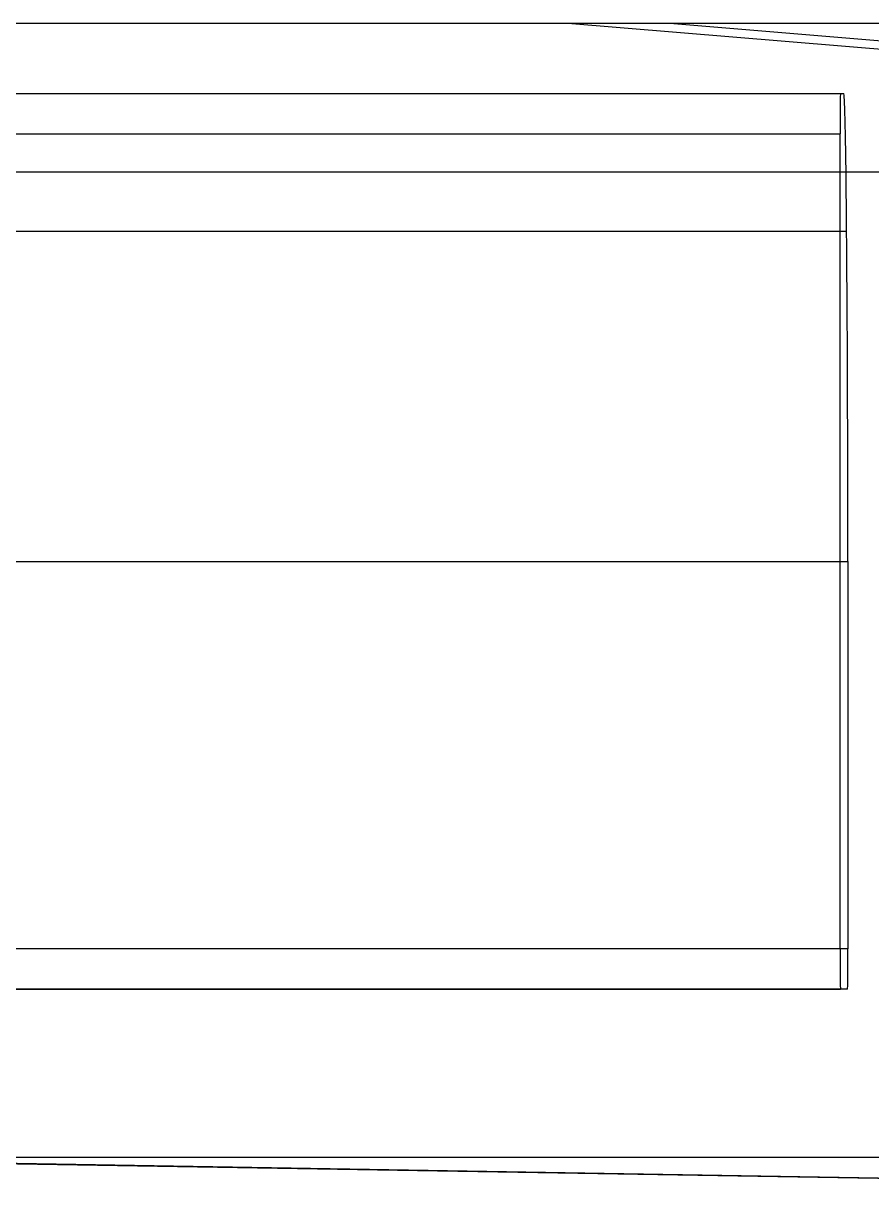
# Model space of a CAD drawing. Extents: x 0 to 233, y 0 to 414.
# Drawn here: x 90.13 to 100.63, y 91.95 to 106.51 of the extents above; entities that cross this region are included whole.
import ezdxf

# ---------------------------------------------------------------- set-up
doc = ezdxf.new("R2010")
doc.units = 0
doc.layers.add('-15N-THT. THIẾT BỊ ĐÓNG MỞ', color=40, linetype='CONTINUOUS')

# ---------------------------------------------------------------- blocks, each defined once
blk = doc.blocks.new('06 - N - SC VSD CHIẾU HÔNG ATV630U75~D11N4')
at = {"layer": '-15N-THT. THIẾT BỊ ĐÓNG MỞ'}
for p, q in [((-107.873, -100.44), (-200.189, -100.44)), ((-107.873, -102.795), (-136.133, -100.44)), ((-107.873, -102.684), (-134.872, -100.44)), ((-147.672, -101.308), (-132.759, -101.308)), ((-147.63, -101.308), (-132.717, -101.308)), ((-132.715, -101.313), (-132.717, -101.308)), ((-132.713, -101.328), (-132.715, -101.313)), ((-132.711, -101.353), (-132.713, -101.328)), ((-132.709, -101.388), (-132.711, -101.353)), ((-132.707, -101.432), (-132.709, -101.388)), ((-132.705, -101.486), (-132.707, -101.432)), ((-132.703, -101.55), (-132.705, -101.486)), ((-132.701, -101.623), (-132.703, -101.55)), ((-132.699, -101.706), (-132.701, -101.623)), ((-132.697, -101.798), (-132.699, -101.706)), ((-147.676, -101.805), (-132.764, -101.805)), ((-132.764, -111.9), (-132.764, -101.805)), ((-132.695, -101.899), (-132.697, -101.798)), ((-132.693, -102.009), (-132.695, -101.899)), ((-132.692, -102.128), (-132.693, -102.009)), ((-132.69, -102.255), (-132.692, -102.128)), ((-107.873, -102.282), (-200.23, -102.282)), ((-132.688, -102.39), (-132.69, -102.255)), ((-132.686, -102.534), (-132.688, -102.39)), ((-132.685, -102.686), (-132.686, -102.534)), ((-132.683, -102.845), (-132.685, -102.686)), ((-132.682, -103.011), (-132.683, -102.845)), ((-147.594, -103.011), (-132.682, -103.011)), ((-132.68, -103.184), (-132.682, -103.011)), ((-132.679, -103.363), (-132.68, -103.184)), ((-132.678, -103.549), (-132.679, -103.363)), ((-132.676, -103.741), (-132.678, -103.549)), ((-132.675, -103.938), (-132.676, -103.741)), ((-132.674, -104.141), (-132.675, -103.938)), ((-132.673, -104.349), (-132.674, -104.141)), ((-132.672, -104.562), (-132.673, -104.349)), ((-132.671, -104.778), (-132.672, -104.562)), ((-132.67, -104.999), (-132.671, -104.778)), ((-132.67, -105.224), (-132.67, -104.999)), ((-132.669, -105.451), (-132.67, -105.224)), ((-132.668, -105.682), (-132.669, -105.451)), ((-132.668, -105.915), (-132.668, -105.682)), ((-132.668, -106.149), (-132.668, -105.915)), ((-132.667, -106.386), (-132.668, -106.149)), ((-132.667, -106.624), (-132.667, -106.386)), ((-132.667, -106.862), (-132.667, -106.624)), ((-132.667, -107.101), (-132.667, -106.862)), ((-147.58, -107.101), (-132.667, -107.101)), ((-132.667, -107.101), (-132.667, -111.9)), ((-132.667, -111.9), (-147.676, -111.9)), ((-147.672, -112.397), (-132.759, -112.397)), ((-132.671, -112.397), (-147.584, -112.397)), ((-147.899, -114.481), (-115.293, -114.481)), ((-116.718, -115.003), (-147.673, -114.486)), ((-116.423, -115.003), (-147.648, -114.481))]:
    blk.add_line(p, q, dxfattribs=at)
for centre, major_axis, start_param, end_param in [((-132.759, -101.804), (0, 0.496), -0.001638, 1.572419), ((-132.759, -111.901), (0, 0.496), 1.569154, 3.143197), ((-132.671, -111.901), (0, 0.497), 3.14063, 4.713388)]:
    blk.add_ellipse(centre, major_axis=major_axis, ratio=0.008727, start_param=start_param, end_param=end_param, dxfattribs=at)

msp = doc.modelspace()

# ---------------------------------------------------------------- block references
msp.add_blockref('06 - N - SC VSD CHIẾU HÔNG ATV630U75~D11N4', (233, 206.951))

doc.saveas('drawing.dxf')
